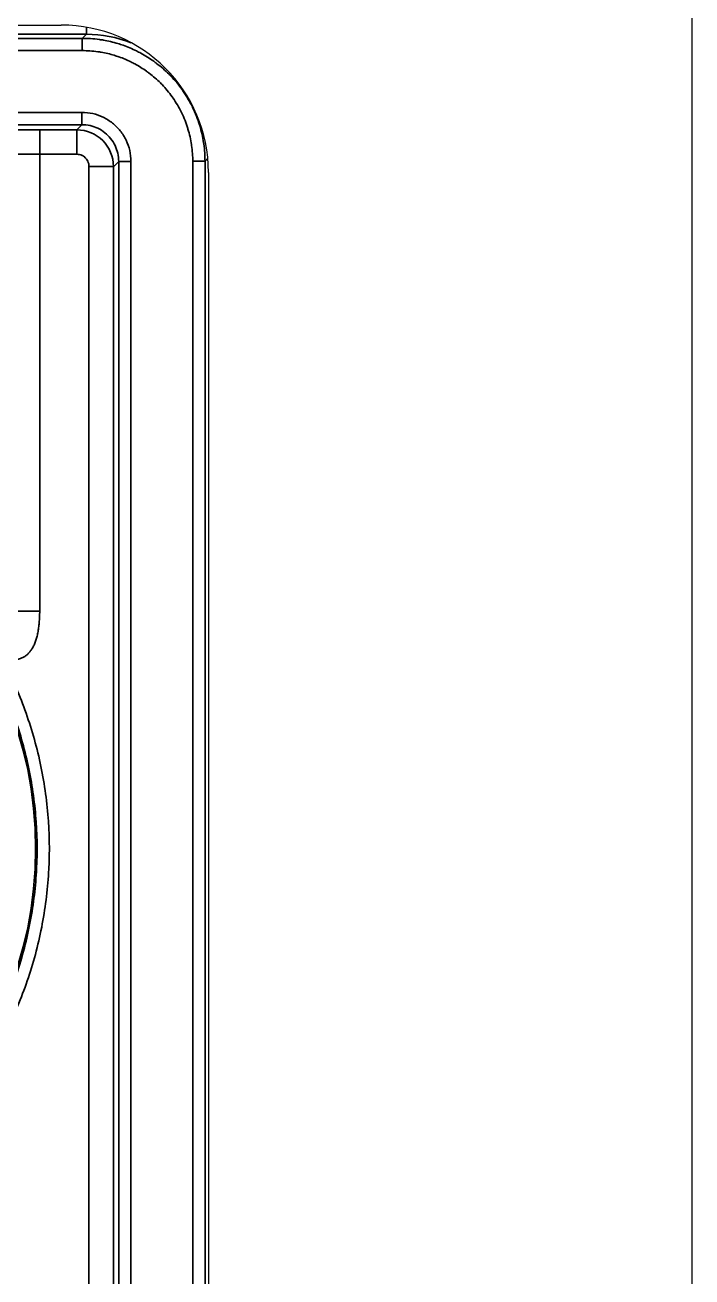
# Model space of a CAD drawing. Header units: millimetres. Extents: x 68 to 2000, y 100 to 2870.
# Drawn here: x 822.1 to 849.3, y 2176.2 to 2227.2 of the extents above; entities that cross this region are included whole.
import ezdxf

# ---------------------------------------------------------------- set-up
doc = ezdxf.new("R2010")
doc.units = ezdxf.units.MM
doc.header["$LTSCALE"] = 10
doc.layers.add('_Sichtbarkanten', color=7, linetype='Continuous', lineweight=25)
doc.layers.add('Sichtbar schmal (ISO)', color=7, linetype='Continuous', lineweight=35)

msp = doc.modelspace()

# ---------------------------------------------------------------- linework, layer by layer
at = {"layer": '_Sichtbarkanten'}
for p, q in [((849.279, 2523.67), (849.279, 1623.67)), ((775.279, 2227.22), (823.579, 2227.22)), ((829.579, 2221.22), (829.579, 1926.12))]:
    msp.add_line(p, q, dxfattribs=at)
msp.add_arc((823.579, 2221.22), 6, 0, 90, dxfattribs=at)
at = {"layer": 'Sichtbar schmal (ISO)'}
for p, q in [((824.605, 2226.845), (774.254, 2226.845)), ((824.439, 2226.678), (824.605, 2226.845)), ((824.605, 2226.845), (824.605, 2227.132)), ((824.439, 2226.678), (774.42, 2226.678)), ((824.439, 2226.178), (824.439, 2226.678)), ((824.439, 2226.178), (774.42, 2226.178)), ((824.421, 2223.661), (774.438, 2223.661)), ((824.421, 2223.161), (824.421, 2223.661)), ((824.421, 2223.161), (774.438, 2223.161)), ((824.211, 2222.951), (822.702, 2222.951)), ((822.702, 2221.956), (822.702, 2222.951)), ((824.421, 2223.161), (824.211, 2222.951)), ((824.211, 2221.956), (824.211, 2222.951)), ((824.211, 2221.956), (822.702, 2221.956)), ((822.702, 2221.956), (822.702, 2203.349)), ((829.438, 2221.679), (829.552, 2221.793)), ((824.706, 2171.292), (824.71, 2221.456)), ((825.706, 2171.286), (825.71, 2221.451)), ((825.921, 2221.662), (825.71, 2221.451)), ((825.921, 1925.678), (825.921, 2221.662)), ((825.921, 2221.662), (826.421, 2221.662)), ((826.421, 2221.662), (826.421, 1925.678)), ((828.938, 1925.661), (828.938, 2221.679)), ((828.938, 2221.679), (829.438, 2221.679)), ((829.438, 2221.679), (829.438, 1925.661))]:
    msp.add_line(p, q, dxfattribs=at)
msp.add_arc((806.529, 2193.67), 16.009, 270, 90, dxfattribs=at)
for centre, major_axis, ratio, start_param, end_param in [((824.603, 2221.844), (3.537, 3.537), 0.999574, 0.412325, 0.785245), ((822.702, 2223.108), (-8.998, 0), 0.017452, 1.456401, 1.570795), ((824.21, 2221.451), (-0.971, 1.143), 0.999883, 4.00806, 5.578581), ((822.702, 2222.108), (-9.998, 0), 0.015185, 1.456405, 1.570796), ((824.71, 2221.451), (1, 0), 0.005236, 0.017454, 1.570797), ((822.702, 2203.297), (-10, 0), 0.005236, 4.712389, 4.826755)]:
    msp.add_ellipse(centre, major_axis=major_axis, ratio=ratio, start_param=start_param, end_param=end_param, dxfattribs=at)
for points, knots in [([(829.438, 2221.679), (829.438, 2221.901), (829.423, 2222.134), (829.389, 2222.378), (829.387, 2222.394), (829.384, 2222.409), (829.382, 2222.425), (829.347, 2222.654), (829.295, 2222.892), (829.223, 2223.13), (829.221, 2223.137), (829.219, 2223.144), (829.216, 2223.151), (829.142, 2223.394), (829.047, 2223.636), (828.932, 2223.871), (828.93, 2223.876), (828.927, 2223.88), (828.925, 2223.885), (828.814, 2224.112), (828.683, 2224.333), (828.538, 2224.541), (828.526, 2224.558), (828.514, 2224.575), (828.502, 2224.592), (828.363, 2224.786), (828.211, 2224.968), (828.048, 2225.138), (828.023, 2225.164), (827.998, 2225.19), (827.973, 2225.215), (827.815, 2225.373), (827.647, 2225.52), (827.468, 2225.656), (827.429, 2225.686), (827.389, 2225.715), (827.349, 2225.744), (827.181, 2225.864), (827.004, 2225.975), (826.822, 2226.074), (826.762, 2226.106), (826.702, 2226.137), (826.641, 2226.167), (826.464, 2226.254), (826.282, 2226.33), (826.099, 2226.395), (826.029, 2226.419), (825.958, 2226.443), (825.887, 2226.464), (825.689, 2226.524), (825.49, 2226.57), (825.297, 2226.604), (825.243, 2226.614), (825.189, 2226.622), (825.136, 2226.63), (824.893, 2226.664), (824.66, 2226.678), (824.439, 2226.678)], [0, 0, 0, 0, 0.1, 0.1, 0.1, 0.106392, 0.106392, 0.106392, 0.2, 0.2, 0.2, 0.20275, 0.20275, 0.20275, 0.298212, 0.298212, 0.298212, 0.3, 0.3, 0.3, 0.392342, 0.392342, 0.392342, 0.4, 0.4, 0.4, 0.486823, 0.486823, 0.486823, 0.5, 0.5, 0.5, 0.581982, 0.581982, 0.581982, 0.6, 0.6, 0.6, 0.675362, 0.675362, 0.675362, 0.7, 0.7, 0.7, 0.772134, 0.772134, 0.772134, 0.8, 0.8, 0.8, 0.878113, 0.878113, 0.878113, 0.9, 0.9, 0.9, 1, 1, 1, 1]), ([(828.938, 2221.679), (828.938, 2221.88), (828.925, 2222.088), (828.894, 2222.307), (828.892, 2222.321), (828.89, 2222.336), (828.888, 2222.35), (828.857, 2222.556), (828.809, 2222.77), (828.745, 2222.984), (828.743, 2222.991), (828.741, 2222.997), (828.739, 2223.004), (828.672, 2223.222), (828.586, 2223.44), (828.483, 2223.652), (828.481, 2223.656), (828.479, 2223.66), (828.477, 2223.663), (828.376, 2223.868), (828.259, 2224.067), (828.128, 2224.254), (828.118, 2224.27), (828.107, 2224.285), (828.096, 2224.3), (827.971, 2224.475), (827.834, 2224.639), (827.687, 2224.793), (827.665, 2224.816), (827.642, 2224.839), (827.619, 2224.862), (827.477, 2225.004), (827.326, 2225.136), (827.165, 2225.258), (827.13, 2225.285), (827.094, 2225.312), (827.058, 2225.338), (826.906, 2225.446), (826.747, 2225.546), (826.583, 2225.635), (826.53, 2225.664), (826.475, 2225.692), (826.42, 2225.719), (826.261, 2225.797), (826.098, 2225.865), (825.933, 2225.923), (825.869, 2225.946), (825.805, 2225.967), (825.742, 2225.986), (825.563, 2226.04), (825.385, 2226.081), (825.211, 2226.112), (825.162, 2226.12), (825.114, 2226.128), (825.065, 2226.135), (824.847, 2226.166), (824.639, 2226.178), (824.439, 2226.178)], [0, 0, 0, 0, 0.1, 0.1, 0.1, 0.106561, 0.106561, 0.106561, 0.2, 0.2, 0.2, 0.20288, 0.20288, 0.20288, 0.298312, 0.298312, 0.298312, 0.3, 0.3, 0.3, 0.392403, 0.392403, 0.392403, 0.4, 0.4, 0.4, 0.486838, 0.486838, 0.486838, 0.5, 0.5, 0.5, 0.581948, 0.581948, 0.581948, 0.6, 0.6, 0.6, 0.675281, 0.675281, 0.675281, 0.7, 0.7, 0.7, 0.77203, 0.77203, 0.77203, 0.8, 0.8, 0.8, 0.877932, 0.877932, 0.877932, 0.9, 0.9, 0.9, 1, 1, 1, 1]), ([(826.421, 2221.662), (826.421, 2221.813), (826.404, 2221.96), (826.371, 2222.105), (826.338, 2222.251), (826.288, 2222.394), (826.223, 2222.529), (826.158, 2222.664), (826.078, 2222.791), (825.985, 2222.908), (825.892, 2223.025), (825.785, 2223.131), (825.668, 2223.225), (825.551, 2223.318), (825.424, 2223.398), (825.289, 2223.463), (825.154, 2223.528), (825.011, 2223.578), (824.866, 2223.611), (824.721, 2223.644), (824.573, 2223.661), (824.421, 2223.661)], [0, 0, 0, 0, 0.142857, 0.142857, 0.142857, 0.285714, 0.285714, 0.285714, 0.428571, 0.428571, 0.428571, 0.571429, 0.571429, 0.571429, 0.714286, 0.714286, 0.714286, 0.857143, 0.857143, 0.857143, 1, 1, 1, 1]), ([(824.71, 2221.456), (824.71, 2221.494), (824.706, 2221.531), (824.698, 2221.567), (824.69, 2221.602), (824.678, 2221.636), (824.663, 2221.669), (824.647, 2221.702), (824.628, 2221.733), (824.606, 2221.762), (824.584, 2221.791), (824.559, 2221.817), (824.531, 2221.84), (824.528, 2221.842), (824.525, 2221.845), (824.522, 2221.847), (824.497, 2221.868), (824.469, 2221.886), (824.44, 2221.901), (824.436, 2221.903), (824.432, 2221.905), (824.427, 2221.907), (824.397, 2221.922), (824.364, 2221.933), (824.331, 2221.941), (824.328, 2221.942), (824.325, 2221.943), (824.322, 2221.944), (824.285, 2221.952), (824.249, 2221.956), (824.211, 2221.956)], [0, 0, 0, 0, 0.142224, 0.142224, 0.142224, 0.280203, 0.280203, 0.280203, 0.418988, 0.418988, 0.418988, 0.557082, 0.557082, 0.557082, 0.571429, 0.571429, 0.571429, 0.697074, 0.697074, 0.697074, 0.714286, 0.714286, 0.714286, 0.844977, 0.844977, 0.844977, 0.857143, 0.857143, 0.857143, 1, 1, 1, 1]), ([(822.702, 2203.349), (822.702, 2203.265), (822.701, 2203.184), (822.697, 2203.105), (822.694, 2203.027), (822.69, 2202.951), (822.683, 2202.878), (822.677, 2202.805), (822.669, 2202.734), (822.66, 2202.666), (822.651, 2202.598), (822.64, 2202.533), (822.627, 2202.47), (822.615, 2202.407), (822.601, 2202.346), (822.585, 2202.288), (822.57, 2202.229), (822.552, 2202.173), (822.534, 2202.12), (822.515, 2202.066), (822.494, 2202.015), (822.472, 2201.967), (822.45, 2201.919), (822.426, 2201.873), (822.4, 2201.83), (822.375, 2201.788), (822.348, 2201.748), (822.319, 2201.711), (822.29, 2201.674), (822.26, 2201.64), (822.228, 2201.608), (822.196, 2201.577), (822.162, 2201.549), (822.126, 2201.523), (822.09, 2201.498), (822.053, 2201.475), (822.012, 2201.455), (821.971, 2201.434), (821.927, 2201.417), (821.879, 2201.403), (821.831, 2201.388), (821.779, 2201.377), (821.724, 2201.37), (821.669, 2201.364), (821.612, 2201.361), (821.552, 2201.363), (821.492, 2201.364), (821.43, 2201.37), (821.366, 2201.38), (821.302, 2201.389), (821.237, 2201.403), (821.17, 2201.42)], [0, 0, 0, 0, 0.058824, 0.058824, 0.058824, 0.117647, 0.117647, 0.117647, 0.176471, 0.176471, 0.176471, 0.235294, 0.235294, 0.235294, 0.294118, 0.294118, 0.294118, 0.352941, 0.352941, 0.352941, 0.411765, 0.411765, 0.411765, 0.470588, 0.470588, 0.470588, 0.529412, 0.529412, 0.529412, 0.588235, 0.588235, 0.588235, 0.647059, 0.647059, 0.647059, 0.705882, 0.705882, 0.705882, 0.764706, 0.764706, 0.764706, 0.823529, 0.823529, 0.823529, 0.882353, 0.882353, 0.882353, 0.941176, 0.941176, 0.941176, 1, 1, 1, 1]), ([(806.529, 2177.103), (806.958, 2177.103), (807.385, 2177.119), (807.811, 2177.153), (808.238, 2177.186), (808.663, 2177.235), (809.086, 2177.301), (809.509, 2177.367), (809.929, 2177.45), (810.345, 2177.548), (810.761, 2177.647), (811.174, 2177.761), (811.581, 2177.892), (811.987, 2178.022), (812.389, 2178.168), (812.786, 2178.33), (813.182, 2178.492), (813.574, 2178.669), (813.957, 2178.862), (814.341, 2179.054), (814.717, 2179.261), (815.08, 2179.48), (815.444, 2179.699), (815.795, 2179.93), (816.141, 2180.176), (816.487, 2180.422), (816.826, 2180.684), (817.17, 2180.972), (817.514, 2181.26), (817.861, 2181.575), (818.217, 2181.929), (818.573, 2182.283), (818.937, 2182.677), (819.305, 2183.123), (819.673, 2183.569), (820.045, 2184.068), (820.402, 2184.615), (820.759, 2185.161), (821.101, 2185.757), (821.413, 2186.395), (821.725, 2187.033), (822.006, 2187.715), (822.243, 2188.423), (822.479, 2189.132), (822.671, 2189.868), (822.81, 2190.609), (822.95, 2191.351), (823.037, 2192.097), (823.075, 2192.841), (823.112, 2193.585), (823.099, 2194.327), (823.036, 2195.07), (822.973, 2195.814), (822.859, 2196.559), (822.693, 2197.296), (822.528, 2198.033), (822.31, 2198.761), (822.053, 2199.451), (821.797, 2200.141), (821.502, 2200.793), (821.17, 2201.42)], [0, 0, 0, 0, 0.05, 0.05, 0.05, 0.1, 0.1, 0.1, 0.15, 0.15, 0.15, 0.2, 0.2, 0.2, 0.25, 0.25, 0.25, 0.3, 0.3, 0.3, 0.35, 0.35, 0.35, 0.4, 0.4, 0.4, 0.45, 0.45, 0.45, 0.5, 0.5, 0.5, 0.55, 0.55, 0.55, 0.6, 0.6, 0.6, 0.65, 0.65, 0.65, 0.7, 0.7, 0.7, 0.75, 0.75, 0.75, 0.8, 0.8, 0.8, 0.85, 0.85, 0.85, 0.9, 0.9, 0.9, 0.95, 0.95, 0.95, 1, 1, 1, 1])]:
    msp.add_open_spline(points, degree=3, knots=knots, dxfattribs=at)
for points in [[(825.921, 2221.662), (825.921, 2221.774), (825.896, 2221.998), (825.784, 2222.318), (825.604, 2222.605), (825.364, 2222.844), (825.078, 2223.024), (824.758, 2223.136), (824.533, 2223.161), (824.421, 2223.161)], [(806.529, 2177.605), (806.944, 2177.605), (807.774, 2177.638), (809.012, 2177.782), (810.235, 2178.022), (811.433, 2178.355), (812.602, 2178.78), (813.741, 2179.297), (814.834, 2179.9), (815.857, 2180.571), (816.845, 2181.332), (817.857, 2182.247), (818.916, 2183.393), (819.998, 2184.843), (820.993, 2186.576), (821.812, 2188.558), (822.37, 2190.7), (822.624, 2192.871), (822.587, 2195.029), (822.256, 2197.198), (821.623, 2199.315), (821.048, 2200.585), (820.728, 2201.189)]]:
    msp.add_open_spline(points, degree=3, dxfattribs=at)

doc.saveas('drawing.dxf')
